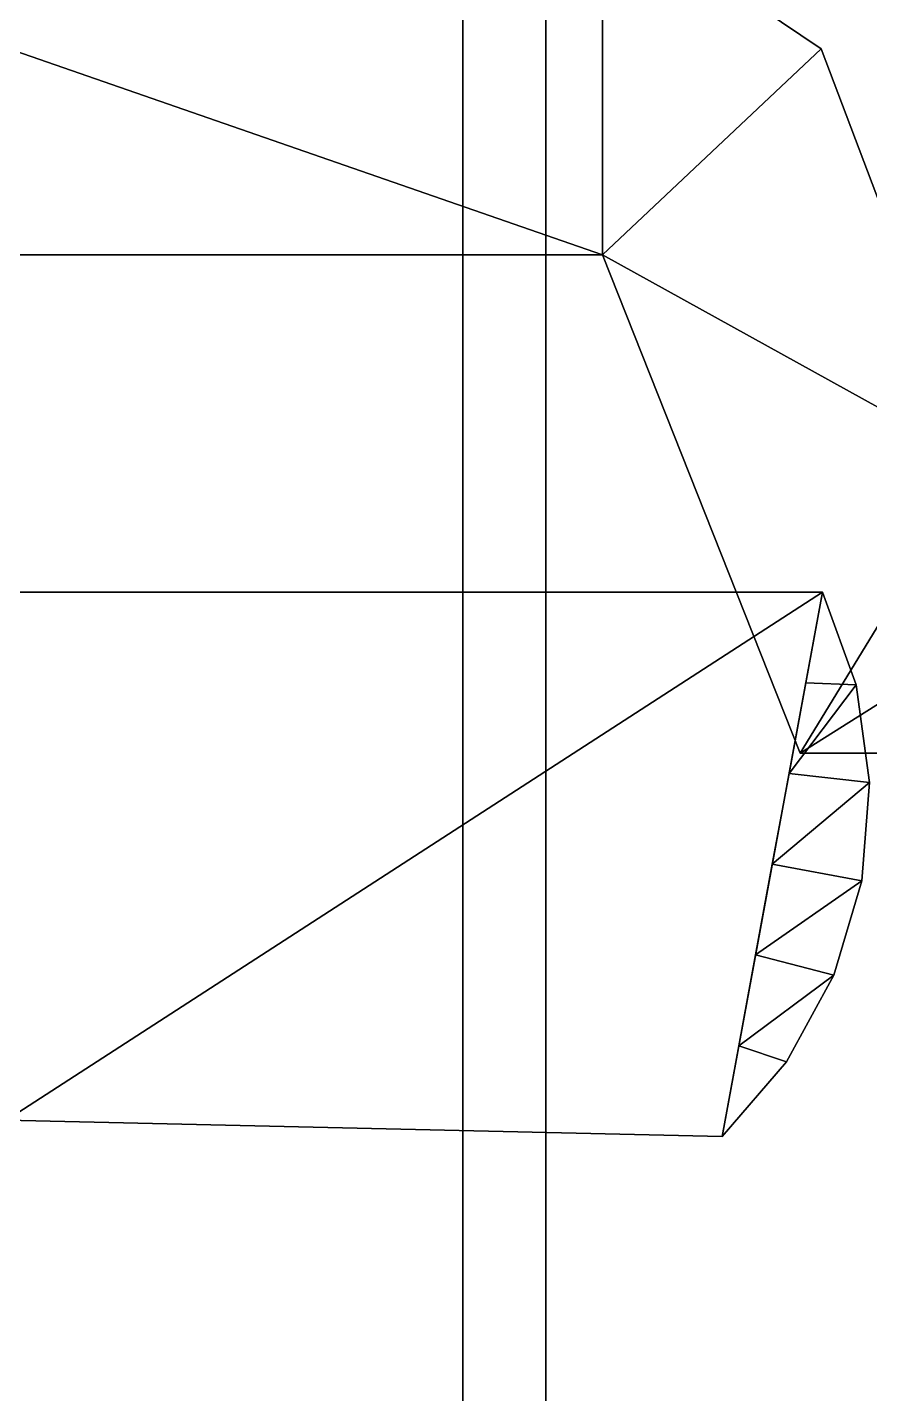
# Model space of a CAD drawing. Extents: x -469 to 3226, y 1395 to 4288.
# Drawn here: x 245.69 to 265.98, y 3003.27 to 3036.17 of the extents above; entities that cross this region are included whole.
import ezdxf

# ---------------------------------------------------------------- set-up
doc = ezdxf.new("R2010")
doc.units = 0
for name, color, linetype in [('LAYER0', 7, 'CONTINUOUS'), ('LAYER1', 7, 'CONTINUOUS'), ('LAYER101', 7, 'CONTINUOUS'), ('LAYER122', 253, 'CONTINUOUS'), ('LAYER124', 253, 'CONTINUOUS'), ('LAYER125', 253, 'CONTINUOUS'), ('LAYER127', 253, 'CONTINUOUS'), ('LAYER128', 253, 'CONTINUOUS'), ('LAYER130', 253, 'CONTINUOUS'), ('LAYER131', 253, 'CONTINUOUS'), ('LAYER133', 253, 'CONTINUOUS'), ('LAYER134', 253, 'CONTINUOUS'), ('LAYER136', 253, 'CONTINUOUS'), ('LAYER338', 9, 'CONTINUOUS'), ('LAYER85', 7, 'CONTINUOUS'), ('LAYER86', 9, 'CONTINUOUS'), ('LAYER92', 7, 'CONTINUOUS'), ('LAYER93', 7, 'CONTINUOUS'), ('LAYER94', 7, 'CONTINUOUS'), ('LAYER95', 7, 'CONTINUOUS'), ('LAYER96', 7, 'CONTINUOUS')]:
    doc.layers.add(name, color=color, linetype=linetype)

msp = doc.modelspace()

# ---------------------------------------------------------------- linework, layer by layer
at = {"layer": 'LAYER0', "invisible_edges": 1}
for points in [[(3116.174, 4288.024, -5), (-468.8259, 1395.024, -5), (-468.8259, 4288.024, -5), (3116.174, 4288.024, -5)], [(-468.8259, 1395.024, -5), (3116.174, 4288.024, -5), (3116.174, 1395.024, -5), (-468.8259, 1395.024, -5)], [(3116.174, 1395.024), (-468.8259, 4288.024), (-468.8259, 1395.024), (3116.174, 1395.024)], [(-468.8259, 4288.024), (3116.174, 1395.024), (3116.174, 4288.024), (-468.8259, 4288.024)]]:
    msp.add_3dface(points, dxfattribs=at)
at = {"layer": 'LAYER101', "invisible_edges": 1}
for points in [[(-303.8259, 2241.024, 2379), (276.1741, 3045.694, 2379), (-303.8259, 3045.694, 2379), (-303.8259, 2241.024, 2379)], [(276.1741, 3045.694, 2379), (-303.8259, 2241.024, 2379), (276.1741, 2241.024, 2379), (276.1741, 3045.694, 2379)], [(276.1741, 2241.024, 2361), (-303.8259, 3045.694, 2361), (276.1741, 3045.694, 2361), (276.1741, 2241.024, 2361)], [(-303.8259, 3045.694, 2361), (276.1741, 2241.024, 2361), (-303.8259, 2241.024, 2361), (-303.8259, 3045.694, 2361)]]:
    msp.add_3dface(points, dxfattribs=at)
at = {"layer": 'LAYER122'}
for points in [[(259.5378, 3045.694, 177), (259.5378, 3030.694, 177), (216.317, 3045.694, 177), (259.5378, 3045.694, 177)], [(216.317, 3045.694, 177), (259.5378, 3030.694, 177), (216.317, 3030.694, 177), (216.317, 3045.694, 177)], [(216.317, 3045.694, 189), (216.317, 3030.694, 189), (259.5378, 3045.694, 189), (216.317, 3045.694, 189)], [(259.5378, 3045.694, 189), (216.317, 3030.694, 189), (259.5378, 3030.694, 189), (259.5378, 3045.694, 189)], [(259.5378, 3030.694, 189), (264.8073, 3035.654, 189), (259.5378, 3039.194, 189), (259.5378, 3030.694, 189)], [(264.8073, 3035.654, 177), (259.5378, 3030.694, 177), (259.5378, 3039.194, 177), (264.8073, 3035.654, 177)], [(264.8073, 3035.654, 189), (259.5378, 3030.694, 189), (268.5809, 3025.694, 189), (264.8073, 3035.654, 189)], [(259.5378, 3030.694, 177), (264.8073, 3035.654, 177), (268.5809, 3025.694, 177), (259.5378, 3030.694, 177)], [(259.5378, 3030.694, 177), (259.5378, 3030.694, 189), (216.317, 3030.694, 177), (259.5378, 3030.694, 177)], [(216.317, 3030.694, 177), (259.5378, 3030.694, 189), (216.317, 3030.694, 189), (216.317, 3030.694, 177)], [(268.5809, 3025.694, 189), (259.5378, 3030.694, 189), (264.3003, 3018.694, 189), (268.5809, 3025.694, 189)], [(264.3003, 3018.694, 177), (264.3003, 3018.694, 189), (259.5378, 3030.694, 177), (264.3003, 3018.694, 177)], [(259.5378, 3030.694, 177), (264.3003, 3018.694, 189), (259.5378, 3030.694, 189), (259.5378, 3030.694, 177)], [(259.5378, 3030.694, 177), (268.5809, 3025.694, 177), (264.3003, 3018.694, 177), (259.5378, 3030.694, 177)], [(264.3003, 3018.694, 189), (276.2442, 3018.694, 189), (275.4131, 3025.694, 189), (264.3003, 3018.694, 189)], [(264.3003, 3018.694, 189), (275.4131, 3025.694, 189), (268.5809, 3025.694, 189), (264.3003, 3018.694, 189)], [(276.2442, 3018.694, 177), (264.3003, 3018.694, 177), (275.4131, 3025.694, 177), (276.2442, 3018.694, 177)], [(275.4131, 3025.694, 177), (264.3003, 3018.694, 177), (268.5809, 3025.694, 177), (275.4131, 3025.694, 177)], [(264.3003, 3018.694, 189), (264.3003, 3018.694, 177), (276.2442, 3018.694, 177), (264.3003, 3018.694, 189)], [(264.3003, 3018.694, 189), (276.2442, 3018.694, 177), (276.2442, 3018.694, 189), (264.3003, 3018.694, 189)]]:
    msp.add_3dface(points, dxfattribs=at)
at = {"layer": 'LAYER124'}
for points in [[(245.1851, 3009.86, 189.7), (262.4195, 3009.469, 189.7), (264.84, 3022.569, 189.7), (245.1851, 3009.86, 189.7)], [(245.1851, 3009.86, 189.7), (264.84, 3022.569, 189.7), (245.1851, 3022.569, 189.7), (245.1851, 3009.86, 189.7)], [(262.4195, 3009.469, 176.3), (245.1851, 3009.86, 176.3), (264.84, 3022.569, 176.3), (262.4195, 3009.469, 176.3)], [(264.84, 3022.569, 176.3), (245.1851, 3009.86, 176.3), (245.1851, 3022.569, 176.3), (264.84, 3022.569, 176.3)], [(264.84, 3022.569, 176.3), (245.1851, 3022.569, 176.3), (264.84, 3022.569, 189.7), (264.84, 3022.569, 176.3)], [(264.84, 3022.569, 189.7), (245.1851, 3022.569, 176.3), (245.1851, 3022.569, 189.7), (264.84, 3022.569, 189.7)], [(264.84, 3022.569, 189.7), (264.4366, 3020.386, 189.7), (265.6482, 3020.338, 189.7), (264.84, 3022.569, 189.7)], [(264.4366, 3020.386, 176.3), (264.84, 3022.569, 176.3), (265.6482, 3020.338, 176.3), (264.4366, 3020.386, 176.3)], [(264.84, 3022.569, 176.3), (264.84, 3022.569, 189.7), (265.6482, 3020.338, 189.7), (264.84, 3022.569, 176.3)], [(264.84, 3022.569, 176.3), (265.6482, 3020.338, 189.7), (265.6482, 3020.338, 176.3), (264.84, 3022.569, 176.3)], [(265.6482, 3020.338, 189.7), (264.4366, 3020.386, 189.7), (264.0332, 3018.202, 189.7), (265.6482, 3020.338, 189.7)], [(264.4366, 3020.386, 176.3), (265.6482, 3020.338, 176.3), (264.0332, 3018.202, 176.3), (264.4366, 3020.386, 176.3)], [(265.6482, 3020.338, 189.7), (264.0332, 3018.202, 189.7), (265.9685, 3017.987, 189.7), (265.6482, 3020.338, 189.7)], [(264.0332, 3018.202, 176.3), (265.6482, 3020.338, 176.3), (265.9685, 3017.987, 176.3), (264.0332, 3018.202, 176.3)], [(265.6482, 3020.338, 176.3), (265.6482, 3020.338, 189.7), (265.9685, 3017.987, 189.7), (265.6482, 3020.338, 176.3)], [(265.6482, 3020.338, 176.3), (265.9685, 3017.987, 189.7), (265.9685, 3017.987, 176.3), (265.6482, 3020.338, 176.3)], [(265.9685, 3017.987, 189.7), (264.0332, 3018.202, 189.7), (263.6298, 3016.019, 189.7), (265.9685, 3017.987, 189.7)], [(264.0332, 3018.202, 176.3), (265.9685, 3017.987, 176.3), (263.6298, 3016.019, 176.3), (264.0332, 3018.202, 176.3)], [(265.9685, 3017.987, 189.7), (263.6298, 3016.019, 189.7), (265.7867, 3015.621, 189.7), (265.9685, 3017.987, 189.7)], [(263.6298, 3016.019, 176.3), (265.9685, 3017.987, 176.3), (265.7867, 3015.621, 176.3), (263.6298, 3016.019, 176.3)], [(265.9685, 3017.987, 176.3), (265.9685, 3017.987, 189.7), (265.7867, 3015.621, 189.7), (265.9685, 3017.987, 176.3)], [(265.9685, 3017.987, 176.3), (265.7867, 3015.621, 189.7), (265.7867, 3015.621, 176.3), (265.9685, 3017.987, 176.3)], [(265.7867, 3015.621, 189.7), (263.6298, 3016.019, 189.7), (263.2263, 3013.836, 189.7), (265.7867, 3015.621, 189.7)], [(263.6298, 3016.019, 176.3), (265.7867, 3015.621, 176.3), (263.2263, 3013.836, 176.3), (263.6298, 3016.019, 176.3)], [(265.7867, 3015.621, 189.7), (263.2263, 3013.836, 189.7), (265.111, 3013.346, 189.7), (265.7867, 3015.621, 189.7)], [(263.2263, 3013.836, 176.3), (265.7867, 3015.621, 176.3), (265.111, 3013.346, 176.3), (263.2263, 3013.836, 176.3)], [(265.7867, 3015.621, 176.3), (265.7867, 3015.621, 189.7), (265.111, 3013.346, 189.7), (265.7867, 3015.621, 176.3)], [(265.7867, 3015.621, 176.3), (265.111, 3013.346, 189.7), (265.111, 3013.346, 176.3), (265.7867, 3015.621, 176.3)], [(265.111, 3013.346, 189.7), (263.2263, 3013.836, 189.7), (262.8229, 3011.652, 189.7), (265.111, 3013.346, 189.7)], [(263.2263, 3013.836, 176.3), (265.111, 3013.346, 176.3), (262.8229, 3011.652, 176.3), (263.2263, 3013.836, 176.3)], [(265.111, 3013.346, 189.7), (262.8229, 3011.652, 189.7), (263.9716, 3011.264, 189.7), (265.111, 3013.346, 189.7)], [(262.8229, 3011.652, 176.3), (265.111, 3013.346, 176.3), (263.9716, 3011.264, 176.3), (262.8229, 3011.652, 176.3)], [(265.111, 3013.346, 176.3), (265.111, 3013.346, 189.7), (263.9716, 3011.264, 189.7), (265.111, 3013.346, 176.3)], [(265.111, 3013.346, 176.3), (263.9716, 3011.264, 189.7), (263.9716, 3011.264, 176.3), (265.111, 3013.346, 176.3)], [(263.9716, 3011.264, 189.7), (262.8229, 3011.652, 189.7), (262.4195, 3009.469, 189.7), (263.9716, 3011.264, 189.7)], [(262.8229, 3011.652, 176.3), (263.9716, 3011.264, 176.3), (262.4195, 3009.469, 176.3), (262.8229, 3011.652, 176.3)], [(263.9716, 3011.264, 176.3), (263.9716, 3011.264, 189.7), (262.4195, 3009.469, 189.7), (263.9716, 3011.264, 176.3)], [(263.9716, 3011.264, 176.3), (262.4195, 3009.469, 189.7), (262.4195, 3009.469, 176.3), (263.9716, 3011.264, 176.3)], [(262.4195, 3009.469, 176.3), (262.4195, 3009.469, 189.7), (245.1851, 3009.86, 189.7), (262.4195, 3009.469, 176.3)], [(262.4195, 3009.469, 176.3), (245.1851, 3009.86, 189.7), (245.1851, 3009.86, 176.3), (262.4195, 3009.469, 176.3)]]:
    msp.add_3dface(points, dxfattribs=at)
at = {"layer": 'LAYER125'}
for points in [[(259.5378, 3045.694, 700.5), (259.5378, 3030.694, 700.5), (216.317, 3045.694, 700.5), (259.5378, 3045.694, 700.5)], [(216.317, 3045.694, 700.5), (259.5378, 3030.694, 700.5), (216.317, 3030.694, 700.5), (216.317, 3045.694, 700.5)], [(216.317, 3045.694, 712.5), (216.317, 3030.694, 712.5), (259.5378, 3045.694, 712.5), (216.317, 3045.694, 712.5)], [(259.5378, 3045.694, 712.5), (216.317, 3030.694, 712.5), (259.5378, 3030.694, 712.5), (259.5378, 3045.694, 712.5)], [(259.5378, 3030.694, 712.5), (264.8073, 3035.654, 712.5), (259.5378, 3039.194, 712.5), (259.5378, 3030.694, 712.5)], [(264.8073, 3035.654, 700.5), (259.5378, 3030.694, 700.5), (259.5378, 3039.194, 700.5), (264.8073, 3035.654, 700.5)], [(264.8073, 3035.654, 712.5), (259.5378, 3030.694, 712.5), (268.5809, 3025.694, 712.5), (264.8073, 3035.654, 712.5)], [(259.5378, 3030.694, 700.5), (264.8073, 3035.654, 700.5), (268.5809, 3025.694, 700.5), (259.5378, 3030.694, 700.5)], [(259.5378, 3030.694, 700.5), (259.5378, 3030.694, 712.5), (216.317, 3030.694, 700.5), (259.5378, 3030.694, 700.5)], [(216.317, 3030.694, 700.5), (259.5378, 3030.694, 712.5), (216.317, 3030.694, 712.5), (216.317, 3030.694, 700.5)], [(268.5809, 3025.694, 712.5), (259.5378, 3030.694, 712.5), (264.3003, 3018.694, 712.5), (268.5809, 3025.694, 712.5)], [(264.3003, 3018.694, 700.5), (264.3003, 3018.694, 712.5), (259.5378, 3030.694, 700.5), (264.3003, 3018.694, 700.5)], [(259.5378, 3030.694, 700.5), (264.3003, 3018.694, 712.5), (259.5378, 3030.694, 712.5), (259.5378, 3030.694, 700.5)], [(259.5378, 3030.694, 700.5), (268.5809, 3025.694, 700.5), (264.3003, 3018.694, 700.5), (259.5378, 3030.694, 700.5)], [(264.3003, 3018.694, 712.5), (276.2442, 3018.694, 712.5), (275.4131, 3025.694, 712.5), (264.3003, 3018.694, 712.5)], [(264.3003, 3018.694, 712.5), (275.4131, 3025.694, 712.5), (268.5809, 3025.694, 712.5), (264.3003, 3018.694, 712.5)], [(276.2442, 3018.694, 700.5), (264.3003, 3018.694, 700.5), (275.4131, 3025.694, 700.5), (276.2442, 3018.694, 700.5)], [(275.4131, 3025.694, 700.5), (264.3003, 3018.694, 700.5), (268.5809, 3025.694, 700.5), (275.4131, 3025.694, 700.5)], [(264.3003, 3018.694, 712.5), (264.3003, 3018.694, 700.5), (276.2442, 3018.694, 700.5), (264.3003, 3018.694, 712.5)], [(264.3003, 3018.694, 712.5), (276.2442, 3018.694, 700.5), (276.2442, 3018.694, 712.5), (264.3003, 3018.694, 712.5)]]:
    msp.add_3dface(points, dxfattribs=at)
at = {"layer": 'LAYER127'}
for points in [[(245.1851, 3009.86, 713.2), (262.4195, 3009.469, 713.2), (264.84, 3022.569, 713.2), (245.1851, 3009.86, 713.2)], [(245.1851, 3009.86, 713.2), (264.84, 3022.569, 713.2), (245.1851, 3022.569, 713.2), (245.1851, 3009.86, 713.2)], [(262.4195, 3009.469, 699.8), (245.1851, 3009.86, 699.8), (264.84, 3022.569, 699.8), (262.4195, 3009.469, 699.8)], [(264.84, 3022.569, 699.8), (245.1851, 3009.86, 699.8), (245.1851, 3022.569, 699.8), (264.84, 3022.569, 699.8)], [(264.84, 3022.569, 699.8), (245.1851, 3022.569, 699.8), (264.84, 3022.569, 713.2), (264.84, 3022.569, 699.8)], [(264.84, 3022.569, 713.2), (245.1851, 3022.569, 699.8), (245.1851, 3022.569, 713.2), (264.84, 3022.569, 713.2)], [(264.84, 3022.569, 713.2), (264.4366, 3020.386, 713.2), (265.6482, 3020.338, 713.2), (264.84, 3022.569, 713.2)], [(264.4366, 3020.386, 699.8), (264.84, 3022.569, 699.8), (265.6482, 3020.338, 699.8), (264.4366, 3020.386, 699.8)], [(264.84, 3022.569, 699.8), (264.84, 3022.569, 713.2), (265.6482, 3020.338, 713.2), (264.84, 3022.569, 699.8)], [(264.84, 3022.569, 699.8), (265.6482, 3020.338, 713.2), (265.6482, 3020.338, 699.8), (264.84, 3022.569, 699.8)], [(265.6482, 3020.338, 713.2), (264.4366, 3020.386, 713.2), (264.0332, 3018.202, 713.2), (265.6482, 3020.338, 713.2)], [(264.4366, 3020.386, 699.8), (265.6482, 3020.338, 699.8), (264.0332, 3018.202, 699.8), (264.4366, 3020.386, 699.8)], [(265.6482, 3020.338, 713.2), (264.0332, 3018.202, 713.2), (265.9685, 3017.987, 713.2), (265.6482, 3020.338, 713.2)], [(264.0332, 3018.202, 699.8), (265.6482, 3020.338, 699.8), (265.9685, 3017.987, 699.8), (264.0332, 3018.202, 699.8)], [(265.6482, 3020.338, 699.8), (265.6482, 3020.338, 713.2), (265.9685, 3017.987, 713.2), (265.6482, 3020.338, 699.8)], [(265.6482, 3020.338, 699.8), (265.9685, 3017.987, 713.2), (265.9685, 3017.987, 699.8), (265.6482, 3020.338, 699.8)], [(265.9685, 3017.987, 713.2), (264.0332, 3018.202, 713.2), (263.6298, 3016.019, 713.2), (265.9685, 3017.987, 713.2)], [(264.0332, 3018.202, 699.8), (265.9685, 3017.987, 699.8), (263.6298, 3016.019, 699.8), (264.0332, 3018.202, 699.8)], [(265.9685, 3017.987, 713.2), (263.6298, 3016.019, 713.2), (265.7867, 3015.621, 713.2), (265.9685, 3017.987, 713.2)], [(263.6298, 3016.019, 699.8), (265.9685, 3017.987, 699.8), (265.7867, 3015.621, 699.8), (263.6298, 3016.019, 699.8)], [(265.9685, 3017.987, 699.8), (265.9685, 3017.987, 713.2), (265.7867, 3015.621, 713.2), (265.9685, 3017.987, 699.8)], [(265.9685, 3017.987, 699.8), (265.7867, 3015.621, 713.2), (265.7867, 3015.621, 699.8), (265.9685, 3017.987, 699.8)], [(265.7867, 3015.621, 713.2), (263.6298, 3016.019, 713.2), (263.2263, 3013.836, 713.2), (265.7867, 3015.621, 713.2)], [(263.6298, 3016.019, 699.8), (265.7867, 3015.621, 699.8), (263.2263, 3013.836, 699.8), (263.6298, 3016.019, 699.8)], [(265.7867, 3015.621, 713.2), (263.2263, 3013.836, 713.2), (265.111, 3013.346, 713.2), (265.7867, 3015.621, 713.2)], [(263.2263, 3013.836, 699.8), (265.7867, 3015.621, 699.8), (265.111, 3013.346, 699.8), (263.2263, 3013.836, 699.8)], [(265.7867, 3015.621, 699.8), (265.7867, 3015.621, 713.2), (265.111, 3013.346, 713.2), (265.7867, 3015.621, 699.8)], [(265.7867, 3015.621, 699.8), (265.111, 3013.346, 713.2), (265.111, 3013.346, 699.8), (265.7867, 3015.621, 699.8)], [(265.111, 3013.346, 713.2), (263.2263, 3013.836, 713.2), (262.8229, 3011.652, 713.2), (265.111, 3013.346, 713.2)], [(263.2263, 3013.836, 699.8), (265.111, 3013.346, 699.8), (262.8229, 3011.652, 699.8), (263.2263, 3013.836, 699.8)], [(265.111, 3013.346, 713.2), (262.8229, 3011.652, 713.2), (263.9716, 3011.264, 713.2), (265.111, 3013.346, 713.2)], [(262.8229, 3011.652, 699.8), (265.111, 3013.346, 699.8), (263.9716, 3011.264, 699.8), (262.8229, 3011.652, 699.8)], [(265.111, 3013.346, 699.8), (265.111, 3013.346, 713.2), (263.9716, 3011.264, 713.2), (265.111, 3013.346, 699.8)], [(265.111, 3013.346, 699.8), (263.9716, 3011.264, 713.2), (263.9716, 3011.264, 699.8), (265.111, 3013.346, 699.8)], [(263.9716, 3011.264, 713.2), (262.8229, 3011.652, 713.2), (262.4195, 3009.469, 713.2), (263.9716, 3011.264, 713.2)], [(262.8229, 3011.652, 699.8), (263.9716, 3011.264, 699.8), (262.4195, 3009.469, 699.8), (262.8229, 3011.652, 699.8)], [(263.9716, 3011.264, 699.8), (263.9716, 3011.264, 713.2), (262.4195, 3009.469, 713.2), (263.9716, 3011.264, 699.8)], [(263.9716, 3011.264, 699.8), (262.4195, 3009.469, 713.2), (262.4195, 3009.469, 699.8), (263.9716, 3011.264, 699.8)], [(262.4195, 3009.469, 699.8), (262.4195, 3009.469, 713.2), (245.1851, 3009.86, 713.2), (262.4195, 3009.469, 699.8)], [(262.4195, 3009.469, 699.8), (245.1851, 3009.86, 713.2), (245.1851, 3009.86, 699.8), (262.4195, 3009.469, 699.8)]]:
    msp.add_3dface(points, dxfattribs=at)
at = {"layer": 'LAYER128'}
for points in [[(259.5378, 3045.694, 1224), (259.5378, 3030.694, 1224), (216.317, 3045.694, 1224), (259.5378, 3045.694, 1224)], [(216.317, 3045.694, 1224), (259.5378, 3030.694, 1224), (216.317, 3030.694, 1224), (216.317, 3045.694, 1224)], [(216.317, 3045.694, 1236), (216.317, 3030.694, 1236), (259.5378, 3045.694, 1236), (216.317, 3045.694, 1236)], [(259.5378, 3045.694, 1236), (216.317, 3030.694, 1236), (259.5378, 3030.694, 1236), (259.5378, 3045.694, 1236)], [(259.5378, 3030.694, 1236), (264.8073, 3035.654, 1236), (259.5378, 3039.194, 1236), (259.5378, 3030.694, 1236)], [(264.8073, 3035.654, 1224), (259.5378, 3030.694, 1224), (259.5378, 3039.194, 1224), (264.8073, 3035.654, 1224)], [(264.8073, 3035.654, 1236), (259.5378, 3030.694, 1236), (268.5809, 3025.694, 1236), (264.8073, 3035.654, 1236)], [(259.5378, 3030.694, 1224), (264.8073, 3035.654, 1224), (268.5809, 3025.694, 1224), (259.5378, 3030.694, 1224)], [(259.5378, 3030.694, 1224), (259.5378, 3030.694, 1236), (216.317, 3030.694, 1224), (259.5378, 3030.694, 1224)], [(216.317, 3030.694, 1224), (259.5378, 3030.694, 1236), (216.317, 3030.694, 1236), (216.317, 3030.694, 1224)], [(268.5809, 3025.694, 1236), (259.5378, 3030.694, 1236), (264.3003, 3018.694, 1236), (268.5809, 3025.694, 1236)], [(264.3003, 3018.694, 1224), (264.3003, 3018.694, 1236), (259.5378, 3030.694, 1224), (264.3003, 3018.694, 1224)], [(259.5378, 3030.694, 1224), (264.3003, 3018.694, 1236), (259.5378, 3030.694, 1236), (259.5378, 3030.694, 1224)], [(259.5378, 3030.694, 1224), (268.5809, 3025.694, 1224), (264.3003, 3018.694, 1224), (259.5378, 3030.694, 1224)], [(264.3003, 3018.694, 1236), (276.2442, 3018.694, 1236), (275.4131, 3025.694, 1236), (264.3003, 3018.694, 1236)], [(264.3003, 3018.694, 1236), (275.4131, 3025.694, 1236), (268.5809, 3025.694, 1236), (264.3003, 3018.694, 1236)], [(276.2442, 3018.694, 1224), (264.3003, 3018.694, 1224), (275.4131, 3025.694, 1224), (276.2442, 3018.694, 1224)], [(275.4131, 3025.694, 1224), (264.3003, 3018.694, 1224), (268.5809, 3025.694, 1224), (275.4131, 3025.694, 1224)], [(264.3003, 3018.694, 1236), (264.3003, 3018.694, 1224), (276.2442, 3018.694, 1224), (264.3003, 3018.694, 1236)], [(264.3003, 3018.694, 1236), (276.2442, 3018.694, 1224), (276.2442, 3018.694, 1236), (264.3003, 3018.694, 1236)]]:
    msp.add_3dface(points, dxfattribs=at)
at = {"layer": 'LAYER130'}
for points in [[(245.1851, 3009.86, 1236.7), (262.4195, 3009.469, 1236.7), (264.84, 3022.569, 1236.7), (245.1851, 3009.86, 1236.7)], [(245.1851, 3009.86, 1236.7), (264.84, 3022.569, 1236.7), (245.1851, 3022.569, 1236.7), (245.1851, 3009.86, 1236.7)], [(262.4195, 3009.469, 1223.3), (245.1851, 3009.86, 1223.3), (264.84, 3022.569, 1223.3), (262.4195, 3009.469, 1223.3)], [(264.84, 3022.569, 1223.3), (245.1851, 3009.86, 1223.3), (245.1851, 3022.569, 1223.3), (264.84, 3022.569, 1223.3)], [(264.84, 3022.569, 1223.3), (245.1851, 3022.569, 1223.3), (264.84, 3022.569, 1236.7), (264.84, 3022.569, 1223.3)], [(264.84, 3022.569, 1236.7), (245.1851, 3022.569, 1223.3), (245.1851, 3022.569, 1236.7), (264.84, 3022.569, 1236.7)], [(264.84, 3022.569, 1236.7), (264.4366, 3020.386, 1236.7), (265.6482, 3020.338, 1236.7), (264.84, 3022.569, 1236.7)], [(264.4366, 3020.386, 1223.3), (264.84, 3022.569, 1223.3), (265.6482, 3020.338, 1223.3), (264.4366, 3020.386, 1223.3)], [(264.84, 3022.569, 1223.3), (264.84, 3022.569, 1236.7), (265.6482, 3020.338, 1236.7), (264.84, 3022.569, 1223.3)], [(264.84, 3022.569, 1223.3), (265.6482, 3020.338, 1236.7), (265.6482, 3020.338, 1223.3), (264.84, 3022.569, 1223.3)], [(265.6482, 3020.338, 1236.7), (264.4366, 3020.386, 1236.7), (264.0332, 3018.202, 1236.7), (265.6482, 3020.338, 1236.7)], [(264.4366, 3020.386, 1223.3), (265.6482, 3020.338, 1223.3), (264.0332, 3018.202, 1223.3), (264.4366, 3020.386, 1223.3)], [(265.6482, 3020.338, 1236.7), (264.0332, 3018.202, 1236.7), (265.9685, 3017.987, 1236.7), (265.6482, 3020.338, 1236.7)], [(264.0332, 3018.202, 1223.3), (265.6482, 3020.338, 1223.3), (265.9685, 3017.987, 1223.3), (264.0332, 3018.202, 1223.3)], [(265.6482, 3020.338, 1223.3), (265.6482, 3020.338, 1236.7), (265.9685, 3017.987, 1236.7), (265.6482, 3020.338, 1223.3)], [(265.6482, 3020.338, 1223.3), (265.9685, 3017.987, 1236.7), (265.9685, 3017.987, 1223.3), (265.6482, 3020.338, 1223.3)], [(265.9685, 3017.987, 1236.7), (264.0332, 3018.202, 1236.7), (263.6298, 3016.019, 1236.7), (265.9685, 3017.987, 1236.7)], [(264.0332, 3018.202, 1223.3), (265.9685, 3017.987, 1223.3), (263.6298, 3016.019, 1223.3), (264.0332, 3018.202, 1223.3)], [(265.9685, 3017.987, 1236.7), (263.6298, 3016.019, 1236.7), (265.7867, 3015.621, 1236.7), (265.9685, 3017.987, 1236.7)], [(263.6298, 3016.019, 1223.3), (265.9685, 3017.987, 1223.3), (265.7867, 3015.621, 1223.3), (263.6298, 3016.019, 1223.3)], [(265.9685, 3017.987, 1223.3), (265.9685, 3017.987, 1236.7), (265.7867, 3015.621, 1236.7), (265.9685, 3017.987, 1223.3)], [(265.9685, 3017.987, 1223.3), (265.7867, 3015.621, 1236.7), (265.7867, 3015.621, 1223.3), (265.9685, 3017.987, 1223.3)], [(265.7867, 3015.621, 1236.7), (263.6298, 3016.019, 1236.7), (263.2263, 3013.836, 1236.7), (265.7867, 3015.621, 1236.7)], [(263.6298, 3016.019, 1223.3), (265.7867, 3015.621, 1223.3), (263.2263, 3013.836, 1223.3), (263.6298, 3016.019, 1223.3)], [(265.7867, 3015.621, 1236.7), (263.2263, 3013.836, 1236.7), (265.111, 3013.346, 1236.7), (265.7867, 3015.621, 1236.7)], [(263.2263, 3013.836, 1223.3), (265.7867, 3015.621, 1223.3), (265.111, 3013.346, 1223.3), (263.2263, 3013.836, 1223.3)], [(265.7867, 3015.621, 1223.3), (265.7867, 3015.621, 1236.7), (265.111, 3013.346, 1236.7), (265.7867, 3015.621, 1223.3)], [(265.7867, 3015.621, 1223.3), (265.111, 3013.346, 1236.7), (265.111, 3013.346, 1223.3), (265.7867, 3015.621, 1223.3)], [(265.111, 3013.346, 1236.7), (263.2263, 3013.836, 1236.7), (262.8229, 3011.652, 1236.7), (265.111, 3013.346, 1236.7)], [(263.2263, 3013.836, 1223.3), (265.111, 3013.346, 1223.3), (262.8229, 3011.652, 1223.3), (263.2263, 3013.836, 1223.3)], [(265.111, 3013.346, 1236.7), (262.8229, 3011.652, 1236.7), (263.9716, 3011.264, 1236.7), (265.111, 3013.346, 1236.7)], [(262.8229, 3011.652, 1223.3), (265.111, 3013.346, 1223.3), (263.9716, 3011.264, 1223.3), (262.8229, 3011.652, 1223.3)], [(265.111, 3013.346, 1223.3), (265.111, 3013.346, 1236.7), (263.9716, 3011.264, 1236.7), (265.111, 3013.346, 1223.3)], [(265.111, 3013.346, 1223.3), (263.9716, 3011.264, 1236.7), (263.9716, 3011.264, 1223.3), (265.111, 3013.346, 1223.3)], [(263.9716, 3011.264, 1236.7), (262.8229, 3011.652, 1236.7), (262.4195, 3009.469, 1236.7), (263.9716, 3011.264, 1236.7)], [(262.8229, 3011.652, 1223.3), (263.9716, 3011.264, 1223.3), (262.4195, 3009.469, 1223.3), (262.8229, 3011.652, 1223.3)], [(263.9716, 3011.264, 1223.3), (263.9716, 3011.264, 1236.7), (262.4195, 3009.469, 1236.7), (263.9716, 3011.264, 1223.3)], [(263.9716, 3011.264, 1223.3), (262.4195, 3009.469, 1236.7), (262.4195, 3009.469, 1223.3), (263.9716, 3011.264, 1223.3)], [(262.4195, 3009.469, 1223.3), (262.4195, 3009.469, 1236.7), (245.1851, 3009.86, 1236.7), (262.4195, 3009.469, 1223.3)], [(262.4195, 3009.469, 1223.3), (245.1851, 3009.86, 1236.7), (245.1851, 3009.86, 1223.3), (262.4195, 3009.469, 1223.3)]]:
    msp.add_3dface(points, dxfattribs=at)
at = {"layer": 'LAYER131'}
for points in [[(259.5378, 3045.694, 1747.5), (259.5378, 3030.694, 1747.5), (216.317, 3045.694, 1747.5), (259.5378, 3045.694, 1747.5)], [(216.317, 3045.694, 1747.5), (259.5378, 3030.694, 1747.5), (216.317, 3030.694, 1747.5), (216.317, 3045.694, 1747.5)], [(216.317, 3045.694, 1759.5), (216.317, 3030.694, 1759.5), (259.5378, 3045.694, 1759.5), (216.317, 3045.694, 1759.5)], [(259.5378, 3045.694, 1759.5), (216.317, 3030.694, 1759.5), (259.5378, 3030.694, 1759.5), (259.5378, 3045.694, 1759.5)], [(259.5378, 3030.694, 1759.5), (264.8073, 3035.654, 1759.5), (259.5378, 3039.194, 1759.5), (259.5378, 3030.694, 1759.5)], [(264.8073, 3035.654, 1747.5), (259.5378, 3030.694, 1747.5), (259.5378, 3039.194, 1747.5), (264.8073, 3035.654, 1747.5)], [(264.8073, 3035.654, 1759.5), (259.5378, 3030.694, 1759.5), (268.5809, 3025.694, 1759.5), (264.8073, 3035.654, 1759.5)], [(259.5378, 3030.694, 1747.5), (264.8073, 3035.654, 1747.5), (268.5809, 3025.694, 1747.5), (259.5378, 3030.694, 1747.5)], [(259.5378, 3030.694, 1747.5), (259.5378, 3030.694, 1759.5), (216.317, 3030.694, 1747.5), (259.5378, 3030.694, 1747.5)], [(216.317, 3030.694, 1747.5), (259.5378, 3030.694, 1759.5), (216.317, 3030.694, 1759.5), (216.317, 3030.694, 1747.5)], [(268.5809, 3025.694, 1759.5), (259.5378, 3030.694, 1759.5), (264.3003, 3018.694, 1759.5), (268.5809, 3025.694, 1759.5)], [(264.3003, 3018.694, 1747.5), (264.3003, 3018.694, 1759.5), (259.5378, 3030.694, 1747.5), (264.3003, 3018.694, 1747.5)], [(259.5378, 3030.694, 1747.5), (264.3003, 3018.694, 1759.5), (259.5378, 3030.694, 1759.5), (259.5378, 3030.694, 1747.5)], [(259.5378, 3030.694, 1747.5), (268.5809, 3025.694, 1747.5), (264.3003, 3018.694, 1747.5), (259.5378, 3030.694, 1747.5)], [(264.3003, 3018.694, 1759.5), (276.2442, 3018.694, 1759.5), (275.4131, 3025.694, 1759.5), (264.3003, 3018.694, 1759.5)], [(264.3003, 3018.694, 1759.5), (275.4131, 3025.694, 1759.5), (268.5809, 3025.694, 1759.5), (264.3003, 3018.694, 1759.5)], [(276.2442, 3018.694, 1747.5), (264.3003, 3018.694, 1747.5), (275.4131, 3025.694, 1747.5), (276.2442, 3018.694, 1747.5)], [(275.4131, 3025.694, 1747.5), (264.3003, 3018.694, 1747.5), (268.5809, 3025.694, 1747.5), (275.4131, 3025.694, 1747.5)], [(264.3003, 3018.694, 1759.5), (264.3003, 3018.694, 1747.5), (276.2442, 3018.694, 1747.5), (264.3003, 3018.694, 1759.5)], [(264.3003, 3018.694, 1759.5), (276.2442, 3018.694, 1747.5), (276.2442, 3018.694, 1759.5), (264.3003, 3018.694, 1759.5)]]:
    msp.add_3dface(points, dxfattribs=at)
at = {"layer": 'LAYER133'}
for points in [[(245.1851, 3009.86, 1760.2), (262.4195, 3009.469, 1760.2), (264.84, 3022.569, 1760.2), (245.1851, 3009.86, 1760.2)], [(245.1851, 3009.86, 1760.2), (264.84, 3022.569, 1760.2), (245.1851, 3022.569, 1760.2), (245.1851, 3009.86, 1760.2)], [(262.4195, 3009.469, 1746.8), (245.1851, 3009.86, 1746.8), (264.84, 3022.569, 1746.8), (262.4195, 3009.469, 1746.8)], [(264.84, 3022.569, 1746.8), (245.1851, 3009.86, 1746.8), (245.1851, 3022.569, 1746.8), (264.84, 3022.569, 1746.8)], [(264.84, 3022.569, 1746.8), (245.1851, 3022.569, 1746.8), (264.84, 3022.569, 1760.2), (264.84, 3022.569, 1746.8)], [(264.84, 3022.569, 1760.2), (245.1851, 3022.569, 1746.8), (245.1851, 3022.569, 1760.2), (264.84, 3022.569, 1760.2)], [(264.84, 3022.569, 1760.2), (264.4366, 3020.386, 1760.2), (265.6482, 3020.338, 1760.2), (264.84, 3022.569, 1760.2)], [(264.4366, 3020.386, 1746.8), (264.84, 3022.569, 1746.8), (265.6482, 3020.338, 1746.8), (264.4366, 3020.386, 1746.8)], [(264.84, 3022.569, 1746.8), (264.84, 3022.569, 1760.2), (265.6482, 3020.338, 1760.2), (264.84, 3022.569, 1746.8)], [(264.84, 3022.569, 1746.8), (265.6482, 3020.338, 1760.2), (265.6482, 3020.338, 1746.8), (264.84, 3022.569, 1746.8)], [(265.6482, 3020.338, 1760.2), (264.4366, 3020.386, 1760.2), (264.0332, 3018.202, 1760.2), (265.6482, 3020.338, 1760.2)], [(264.4366, 3020.386, 1746.8), (265.6482, 3020.338, 1746.8), (264.0332, 3018.202, 1746.8), (264.4366, 3020.386, 1746.8)], [(265.6482, 3020.338, 1760.2), (264.0332, 3018.202, 1760.2), (265.9685, 3017.987, 1760.2), (265.6482, 3020.338, 1760.2)], [(264.0332, 3018.202, 1746.8), (265.6482, 3020.338, 1746.8), (265.9685, 3017.987, 1746.8), (264.0332, 3018.202, 1746.8)], [(265.6482, 3020.338, 1746.8), (265.6482, 3020.338, 1760.2), (265.9685, 3017.987, 1760.2), (265.6482, 3020.338, 1746.8)], [(265.6482, 3020.338, 1746.8), (265.9685, 3017.987, 1760.2), (265.9685, 3017.987, 1746.8), (265.6482, 3020.338, 1746.8)], [(265.9685, 3017.987, 1760.2), (264.0332, 3018.202, 1760.2), (263.6298, 3016.019, 1760.2), (265.9685, 3017.987, 1760.2)], [(264.0332, 3018.202, 1746.8), (265.9685, 3017.987, 1746.8), (263.6298, 3016.019, 1746.8), (264.0332, 3018.202, 1746.8)], [(265.9685, 3017.987, 1760.2), (263.6298, 3016.019, 1760.2), (265.7867, 3015.621, 1760.2), (265.9685, 3017.987, 1760.2)], [(263.6298, 3016.019, 1746.8), (265.9685, 3017.987, 1746.8), (265.7867, 3015.621, 1746.8), (263.6298, 3016.019, 1746.8)], [(265.9685, 3017.987, 1746.8), (265.9685, 3017.987, 1760.2), (265.7867, 3015.621, 1760.2), (265.9685, 3017.987, 1746.8)], [(265.9685, 3017.987, 1746.8), (265.7867, 3015.621, 1760.2), (265.7867, 3015.621, 1746.8), (265.9685, 3017.987, 1746.8)], [(265.7867, 3015.621, 1760.2), (263.6298, 3016.019, 1760.2), (263.2263, 3013.836, 1760.2), (265.7867, 3015.621, 1760.2)], [(263.6298, 3016.019, 1746.8), (265.7867, 3015.621, 1746.8), (263.2263, 3013.836, 1746.8), (263.6298, 3016.019, 1746.8)], [(265.7867, 3015.621, 1760.2), (263.2263, 3013.836, 1760.2), (265.111, 3013.346, 1760.2), (265.7867, 3015.621, 1760.2)], [(263.2263, 3013.836, 1746.8), (265.7867, 3015.621, 1746.8), (265.111, 3013.346, 1746.8), (263.2263, 3013.836, 1746.8)], [(265.7867, 3015.621, 1746.8), (265.7867, 3015.621, 1760.2), (265.111, 3013.346, 1760.2), (265.7867, 3015.621, 1746.8)], [(265.7867, 3015.621, 1746.8), (265.111, 3013.346, 1760.2), (265.111, 3013.346, 1746.8), (265.7867, 3015.621, 1746.8)], [(265.111, 3013.346, 1760.2), (263.2263, 3013.836, 1760.2), (262.8229, 3011.652, 1760.2), (265.111, 3013.346, 1760.2)], [(263.2263, 3013.836, 1746.8), (265.111, 3013.346, 1746.8), (262.8229, 3011.652, 1746.8), (263.2263, 3013.836, 1746.8)], [(265.111, 3013.346, 1760.2), (262.8229, 3011.652, 1760.2), (263.9716, 3011.264, 1760.2), (265.111, 3013.346, 1760.2)], [(262.8229, 3011.652, 1746.8), (265.111, 3013.346, 1746.8), (263.9716, 3011.264, 1746.8), (262.8229, 3011.652, 1746.8)], [(265.111, 3013.346, 1746.8), (265.111, 3013.346, 1760.2), (263.9716, 3011.264, 1760.2), (265.111, 3013.346, 1746.8)], [(265.111, 3013.346, 1746.8), (263.9716, 3011.264, 1760.2), (263.9716, 3011.264, 1746.8), (265.111, 3013.346, 1746.8)], [(263.9716, 3011.264, 1760.2), (262.8229, 3011.652, 1760.2), (262.4195, 3009.469, 1760.2), (263.9716, 3011.264, 1760.2)], [(262.8229, 3011.652, 1746.8), (263.9716, 3011.264, 1746.8), (262.4195, 3009.469, 1746.8), (262.8229, 3011.652, 1746.8)], [(263.9716, 3011.264, 1746.8), (263.9716, 3011.264, 1760.2), (262.4195, 3009.469, 1760.2), (263.9716, 3011.264, 1746.8)], [(263.9716, 3011.264, 1746.8), (262.4195, 3009.469, 1760.2), (262.4195, 3009.469, 1746.8), (263.9716, 3011.264, 1746.8)], [(262.4195, 3009.469, 1746.8), (262.4195, 3009.469, 1760.2), (245.1851, 3009.86, 1760.2), (262.4195, 3009.469, 1746.8)], [(262.4195, 3009.469, 1746.8), (245.1851, 3009.86, 1760.2), (245.1851, 3009.86, 1746.8), (262.4195, 3009.469, 1746.8)]]:
    msp.add_3dface(points, dxfattribs=at)
at = {"layer": 'LAYER134'}
for points in [[(259.5378, 3045.694, 2271), (259.5378, 3030.694, 2271), (216.317, 3045.694, 2271), (259.5378, 3045.694, 2271)], [(216.317, 3045.694, 2271), (259.5378, 3030.694, 2271), (216.317, 3030.694, 2271), (216.317, 3045.694, 2271)], [(216.317, 3045.694, 2283), (216.317, 3030.694, 2283), (259.5378, 3045.694, 2283), (216.317, 3045.694, 2283)], [(259.5378, 3045.694, 2283), (216.317, 3030.694, 2283), (259.5378, 3030.694, 2283), (259.5378, 3045.694, 2283)], [(259.5378, 3030.694, 2283), (264.8073, 3035.654, 2283), (259.5378, 3039.194, 2283), (259.5378, 3030.694, 2283)], [(264.8073, 3035.654, 2271), (259.5378, 3030.694, 2271), (259.5378, 3039.194, 2271), (264.8073, 3035.654, 2271)], [(264.8073, 3035.654, 2283), (259.5378, 3030.694, 2283), (268.5809, 3025.694, 2283), (264.8073, 3035.654, 2283)], [(259.5378, 3030.694, 2271), (264.8073, 3035.654, 2271), (268.5809, 3025.694, 2271), (259.5378, 3030.694, 2271)], [(259.5378, 3030.694, 2271), (259.5378, 3030.694, 2283), (216.317, 3030.694, 2271), (259.5378, 3030.694, 2271)], [(216.317, 3030.694, 2271), (259.5378, 3030.694, 2283), (216.317, 3030.694, 2283), (216.317, 3030.694, 2271)], [(268.5809, 3025.694, 2283), (259.5378, 3030.694, 2283), (264.3003, 3018.694, 2283), (268.5809, 3025.694, 2283)], [(264.3003, 3018.694, 2271), (264.3003, 3018.694, 2283), (259.5378, 3030.694, 2271), (264.3003, 3018.694, 2271)], [(259.5378, 3030.694, 2271), (264.3003, 3018.694, 2283), (259.5378, 3030.694, 2283), (259.5378, 3030.694, 2271)], [(259.5378, 3030.694, 2271), (268.5809, 3025.694, 2271), (264.3003, 3018.694, 2271), (259.5378, 3030.694, 2271)], [(264.3003, 3018.694, 2283), (276.2442, 3018.694, 2283), (275.4131, 3025.694, 2283), (264.3003, 3018.694, 2283)], [(264.3003, 3018.694, 2283), (275.4131, 3025.694, 2283), (268.5809, 3025.694, 2283), (264.3003, 3018.694, 2283)], [(276.2442, 3018.694, 2271), (264.3003, 3018.694, 2271), (275.4131, 3025.694, 2271), (276.2442, 3018.694, 2271)], [(275.4131, 3025.694, 2271), (264.3003, 3018.694, 2271), (268.5809, 3025.694, 2271), (275.4131, 3025.694, 2271)], [(264.3003, 3018.694, 2283), (264.3003, 3018.694, 2271), (276.2442, 3018.694, 2271), (264.3003, 3018.694, 2283)], [(264.3003, 3018.694, 2283), (276.2442, 3018.694, 2271), (276.2442, 3018.694, 2283), (264.3003, 3018.694, 2283)]]:
    msp.add_3dface(points, dxfattribs=at)
at = {"layer": 'LAYER136'}
for points in [[(245.1851, 3009.86, 2283.7), (262.4195, 3009.469, 2283.7), (264.84, 3022.569, 2283.7), (245.1851, 3009.86, 2283.7)], [(245.1851, 3009.86, 2283.7), (264.84, 3022.569, 2283.7), (245.1851, 3022.569, 2283.7), (245.1851, 3009.86, 2283.7)], [(262.4195, 3009.469, 2270.3), (245.1851, 3009.86, 2270.3), (264.84, 3022.569, 2270.3), (262.4195, 3009.469, 2270.3)], [(264.84, 3022.569, 2270.3), (245.1851, 3009.86, 2270.3), (245.1851, 3022.569, 2270.3), (264.84, 3022.569, 2270.3)], [(264.84, 3022.569, 2270.3), (245.1851, 3022.569, 2270.3), (264.84, 3022.569, 2283.7), (264.84, 3022.569, 2270.3)], [(264.84, 3022.569, 2283.7), (245.1851, 3022.569, 2270.3), (245.1851, 3022.569, 2283.7), (264.84, 3022.569, 2283.7)], [(264.84, 3022.569, 2283.7), (264.4366, 3020.386, 2283.7), (265.6482, 3020.338, 2283.7), (264.84, 3022.569, 2283.7)], [(264.4366, 3020.386, 2270.3), (264.84, 3022.569, 2270.3), (265.6482, 3020.338, 2270.3), (264.4366, 3020.386, 2270.3)], [(264.84, 3022.569, 2270.3), (264.84, 3022.569, 2283.7), (265.6482, 3020.338, 2283.7), (264.84, 3022.569, 2270.3)], [(264.84, 3022.569, 2270.3), (265.6482, 3020.338, 2283.7), (265.6482, 3020.338, 2270.3), (264.84, 3022.569, 2270.3)], [(265.6482, 3020.338, 2283.7), (264.4366, 3020.386, 2283.7), (264.0332, 3018.202, 2283.7), (265.6482, 3020.338, 2283.7)], [(264.4366, 3020.386, 2270.3), (265.6482, 3020.338, 2270.3), (264.0332, 3018.202, 2270.3), (264.4366, 3020.386, 2270.3)], [(265.6482, 3020.338, 2283.7), (264.0332, 3018.202, 2283.7), (265.9685, 3017.987, 2283.7), (265.6482, 3020.338, 2283.7)], [(264.0332, 3018.202, 2270.3), (265.6482, 3020.338, 2270.3), (265.9685, 3017.987, 2270.3), (264.0332, 3018.202, 2270.3)], [(265.6482, 3020.338, 2270.3), (265.6482, 3020.338, 2283.7), (265.9685, 3017.987, 2283.7), (265.6482, 3020.338, 2270.3)], [(265.6482, 3020.338, 2270.3), (265.9685, 3017.987, 2283.7), (265.9685, 3017.987, 2270.3), (265.6482, 3020.338, 2270.3)], [(265.9685, 3017.987, 2283.7), (264.0332, 3018.202, 2283.7), (263.6298, 3016.019, 2283.7), (265.9685, 3017.987, 2283.7)], [(264.0332, 3018.202, 2270.3), (265.9685, 3017.987, 2270.3), (263.6298, 3016.019, 2270.3), (264.0332, 3018.202, 2270.3)], [(265.9685, 3017.987, 2283.7), (263.6298, 3016.019, 2283.7), (265.7867, 3015.621, 2283.7), (265.9685, 3017.987, 2283.7)], [(263.6298, 3016.019, 2270.3), (265.9685, 3017.987, 2270.3), (265.7867, 3015.621, 2270.3), (263.6298, 3016.019, 2270.3)], [(265.9685, 3017.987, 2270.3), (265.9685, 3017.987, 2283.7), (265.7867, 3015.621, 2283.7), (265.9685, 3017.987, 2270.3)], [(265.9685, 3017.987, 2270.3), (265.7867, 3015.621, 2283.7), (265.7867, 3015.621, 2270.3), (265.9685, 3017.987, 2270.3)], [(265.7867, 3015.621, 2283.7), (263.6298, 3016.019, 2283.7), (263.2263, 3013.836, 2283.7), (265.7867, 3015.621, 2283.7)], [(263.6298, 3016.019, 2270.3), (265.7867, 3015.621, 2270.3), (263.2263, 3013.836, 2270.3), (263.6298, 3016.019, 2270.3)], [(265.7867, 3015.621, 2283.7), (263.2263, 3013.836, 2283.7), (265.111, 3013.346, 2283.7), (265.7867, 3015.621, 2283.7)], [(263.2263, 3013.836, 2270.3), (265.7867, 3015.621, 2270.3), (265.111, 3013.346, 2270.3), (263.2263, 3013.836, 2270.3)], [(265.7867, 3015.621, 2270.3), (265.7867, 3015.621, 2283.7), (265.111, 3013.346, 2283.7), (265.7867, 3015.621, 2270.3)], [(265.7867, 3015.621, 2270.3), (265.111, 3013.346, 2283.7), (265.111, 3013.346, 2270.3), (265.7867, 3015.621, 2270.3)], [(265.111, 3013.346, 2283.7), (263.2263, 3013.836, 2283.7), (262.8229, 3011.652, 2283.7), (265.111, 3013.346, 2283.7)], [(263.2263, 3013.836, 2270.3), (265.111, 3013.346, 2270.3), (262.8229, 3011.652, 2270.3), (263.2263, 3013.836, 2270.3)], [(265.111, 3013.346, 2283.7), (262.8229, 3011.652, 2283.7), (263.9716, 3011.264, 2283.7), (265.111, 3013.346, 2283.7)], [(262.8229, 3011.652, 2270.3), (265.111, 3013.346, 2270.3), (263.9716, 3011.264, 2270.3), (262.8229, 3011.652, 2270.3)], [(265.111, 3013.346, 2270.3), (265.111, 3013.346, 2283.7), (263.9716, 3011.264, 2283.7), (265.111, 3013.346, 2270.3)], [(265.111, 3013.346, 2270.3), (263.9716, 3011.264, 2283.7), (263.9716, 3011.264, 2270.3), (265.111, 3013.346, 2270.3)], [(263.9716, 3011.264, 2283.7), (262.8229, 3011.652, 2283.7), (262.4195, 3009.469, 2283.7), (263.9716, 3011.264, 2283.7)], [(262.8229, 3011.652, 2270.3), (263.9716, 3011.264, 2270.3), (262.4195, 3009.469, 2270.3), (262.8229, 3011.652, 2270.3)], [(263.9716, 3011.264, 2270.3), (263.9716, 3011.264, 2283.7), (262.4195, 3009.469, 2283.7), (263.9716, 3011.264, 2270.3)], [(263.9716, 3011.264, 2270.3), (262.4195, 3009.469, 2283.7), (262.4195, 3009.469, 2270.3), (263.9716, 3011.264, 2270.3)], [(262.4195, 3009.469, 2270.3), (262.4195, 3009.469, 2283.7), (245.1851, 3009.86, 2283.7), (262.4195, 3009.469, 2270.3)], [(262.4195, 3009.469, 2270.3), (245.1851, 3009.86, 2283.7), (245.1851, 3009.86, 2270.3), (262.4195, 3009.469, 2270.3)]]:
    msp.add_3dface(points, dxfattribs=at)
at = {"layer": 'LAYER338', "invisible_edges": 1}
for points in [[(258.1741, 3600.524, 2440), (258.1741, 2082.524, 2380), (258.1741, 2082.524, 2440), (258.1741, 3600.524, 2440)], [(258.1741, 2082.524, 2380), (258.1741, 3600.524, 2440), (258.1741, 3600.524, 2380), (258.1741, 2082.524, 2380)], [(276.1741, 3600.524, 2380), (258.1741, 2082.524, 2380), (258.1741, 3600.524, 2380), (276.1741, 3600.524, 2380)], [(258.1741, 2082.524, 2380), (276.1741, 3600.524, 2380), (276.1741, 2082.524, 2380), (258.1741, 2082.524, 2380)], [(276.1741, 2082.524, 2440), (258.1741, 3600.524, 2440), (258.1741, 2082.524, 2440), (276.1741, 2082.524, 2440)], [(258.1741, 3600.524, 2440), (276.1741, 2082.524, 2440), (276.1741, 3600.524, 2440), (258.1741, 3600.524, 2440)]]:
    msp.add_3dface(points, dxfattribs=at)
at = {"layer": 'LAYER85', "invisible_edges": 1}
for points in [[(-303.8259, 3045.694, 80), (276.1741, 2241.024, 80), (-303.8259, 2241.024, 80), (-303.8259, 3045.694, 80)], [(276.1741, 2241.024, 80), (-303.8259, 3045.694, 80), (276.1741, 3045.694, 80), (276.1741, 2241.024, 80)], [(276.1741, 3045.694, 98), (-303.8259, 2241.024, 98), (276.1741, 2241.024, 98), (276.1741, 3045.694, 98)], [(-303.8259, 2241.024, 98), (276.1741, 3045.694, 98), (-303.8259, 3045.694, 98), (-303.8259, 2241.024, 98)]]:
    msp.add_3dface(points, dxfattribs=at)
at = {"layer": 'LAYER86', "invisible_edges": 1}
for points in [[(256.1741, 3045.694), (238.1741, 2241.024), (238.1741, 3045.694), (256.1741, 3045.694)], [(238.1741, 2241.024), (256.1741, 3045.694), (256.1741, 2241.024), (238.1741, 2241.024)], [(256.1741, 2241.024, 80), (238.1741, 3045.694, 80), (238.1741, 2241.024, 80), (256.1741, 2241.024, 80)], [(238.1741, 3045.694, 80), (256.1741, 2241.024, 80), (256.1741, 3045.694, 80), (238.1741, 3045.694, 80)], [(256.1741, 3045.694), (256.1741, 2241.024, 80), (256.1741, 2241.024), (256.1741, 3045.694)], [(256.1741, 2241.024, 80), (256.1741, 3045.694), (256.1741, 3045.694, 80), (256.1741, 2241.024, 80)]]:
    msp.add_3dface(points, dxfattribs=at)
at = {"layer": 'LAYER92', "invisible_edges": 1}
for points in [[(-279.2259, 2241.024, 2034), (276.1741, 3045.694, 2034), (-279.2259, 3045.694, 2034), (-279.2259, 2241.024, 2034)], [(276.1741, 3045.694, 2034), (-279.2259, 2241.024, 2034), (276.1741, 2241.024, 2034), (276.1741, 3045.694, 2034)], [(276.1741, 2241.024, 2016), (-279.2259, 3045.694, 2016), (276.1741, 3045.694, 2016), (276.1741, 2241.024, 2016)], [(-279.2259, 3045.694, 2016), (276.1741, 2241.024, 2016), (-279.2259, 2241.024, 2016), (-279.2259, 3045.694, 2016)]]:
    msp.add_3dface(points, dxfattribs=at)
at = {"layer": 'LAYER93', "invisible_edges": 1}
for points in [[(-279.2259, 2241.024, 485.2), (276.1741, 3045.694, 485.2), (-279.2259, 3045.694, 485.2), (-279.2259, 2241.024, 485.2)], [(276.1741, 3045.694, 485.2), (-279.2259, 2241.024, 485.2), (276.1741, 2241.024, 485.2), (276.1741, 3045.694, 485.2)], [(276.1741, 2241.024, 467.2), (-279.2259, 3045.694, 467.2), (276.1741, 3045.694, 467.2), (276.1741, 2241.024, 467.2)], [(-279.2259, 3045.694, 467.2), (276.1741, 2241.024, 467.2), (-279.2259, 2241.024, 467.2), (-279.2259, 3045.694, 467.2)]]:
    msp.add_3dface(points, dxfattribs=at)
at = {"layer": 'LAYER94', "invisible_edges": 1}
for points in [[(-279.2259, 2241.024, 872.4), (276.1741, 3045.694, 872.4), (-279.2259, 3045.694, 872.4), (-279.2259, 2241.024, 872.4)], [(276.1741, 3045.694, 872.4), (-279.2259, 2241.024, 872.4), (276.1741, 2241.024, 872.4), (276.1741, 3045.694, 872.4)], [(276.1741, 2241.024, 854.4), (-279.2259, 3045.694, 854.4), (276.1741, 3045.694, 854.4), (276.1741, 2241.024, 854.4)], [(-279.2259, 3045.694, 854.4), (276.1741, 2241.024, 854.4), (-279.2259, 2241.024, 854.4), (-279.2259, 3045.694, 854.4)]]:
    msp.add_3dface(points, dxfattribs=at)
at = {"layer": 'LAYER95', "invisible_edges": 1}
for points in [[(-279.2259, 2241.024, 1259.6), (276.1741, 3045.694, 1259.6), (-279.2259, 3045.694, 1259.6), (-279.2259, 2241.024, 1259.6)], [(276.1741, 3045.694, 1259.6), (-279.2259, 2241.024, 1259.6), (276.1741, 2241.024, 1259.6), (276.1741, 3045.694, 1259.6)], [(276.1741, 2241.024, 1241.6), (-279.2259, 3045.694, 1241.6), (276.1741, 3045.694, 1241.6), (276.1741, 2241.024, 1241.6)], [(-279.2259, 3045.694, 1241.6), (276.1741, 2241.024, 1241.6), (-279.2259, 2241.024, 1241.6), (-279.2259, 3045.694, 1241.6)]]:
    msp.add_3dface(points, dxfattribs=at)
at = {"layer": 'LAYER96', "invisible_edges": 1}
for points in [[(-279.2259, 2241.024, 1646.8), (276.1741, 3045.694, 1646.8), (-279.2259, 3045.694, 1646.8), (-279.2259, 2241.024, 1646.8)], [(276.1741, 3045.694, 1646.8), (-279.2259, 2241.024, 1646.8), (276.1741, 2241.024, 1646.8), (276.1741, 3045.694, 1646.8)], [(276.1741, 2241.024, 1628.8), (-279.2259, 3045.694, 1628.8), (276.1741, 3045.694, 1628.8), (276.1741, 2241.024, 1628.8)], [(-279.2259, 3045.694, 1628.8), (276.1741, 2241.024, 1628.8), (-279.2259, 2241.024, 1628.8), (-279.2259, 3045.694, 1628.8)]]:
    msp.add_3dface(points, dxfattribs=at)

# ---------------------------------------------------------------- meshes
at = {"layer": 'LAYER1'}
mesh = msp.add_polymesh((5, 2), dxfattribs=at)
for k, corner in enumerate([(2966.174, 1545.024, 2430), (2966.174, 4138.024, 2430), (-318.8259, 1545.024, 2430), (2966.174, 1545.024, 2430), (-318.8259, 4138.024, 2430), (-318.8259, 1545.024, 2430), (2966.174, 4138.024, 2430), (-318.8259, 4138.024, 2430), (3116.174, 4288.024, 2430), (-468.8259, 4288.024, 2430)]):
    mesh.set_mesh_vertex(divmod(k, 2), corner)

doc.saveas('drawing.dxf')
